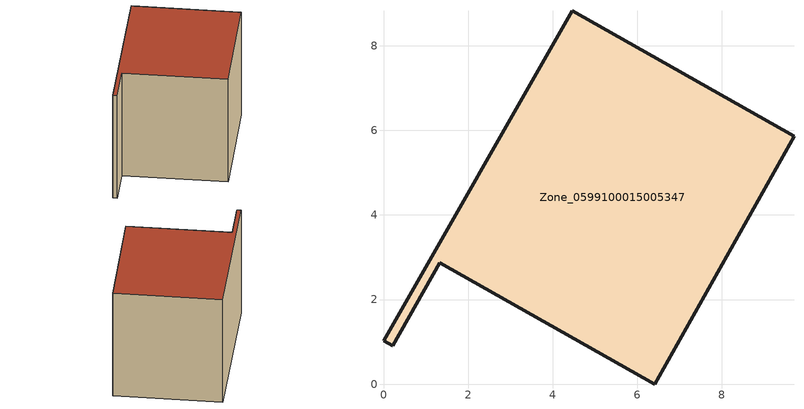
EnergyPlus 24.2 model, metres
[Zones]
Zone_0599100015005347
 floor ground (C_G): 4.46,8.82 9.7,5.86 6.41,0 1.33,2.87 0.22,0.91 0,1.03 z0.93
 wall outside (C_F): 9.7,5.86 4.46,8.82 0,1.03 0.22,0.91 1.33,2.87 6.41,0 9.7,5.86 z0.93:7.57
 roof outside (C_R): 4.46,8.82 0,1.03 0.22,0.91 1.33,2.87 6.41,0 9.7,5.86 z7.57
[BUILDING]
Pand.0599100015005347: North Axis=0; Terrain=City; Loads Convergence Tolerance Value=0.04; Temperature Convergence Tolerance Value=0.4; Solar Distribution=FullExterior; Maximum Number of Warmup Days=25; Minimum Number of Warmup Days=1
[Site:Location]
Rotterdam.The.Hague.AP_ZH_NLD Design_Conditions: Latitude=51.96; Longitude=4.45; Time Zone=1; Elevation=-4.5
[SITE:GROUNDTEMPERATURE:BUILDINGSURFACE]
18, 18, 18, 18, 18, 18, 18, 18, 18, 18, 18, 18
[MATERIAL] Thermal Absorptance=0.9; Solar Absorptance=0.7; Visible Absorptance=0.7
Name | Roughness | Thickness | Conductivity | Density | Specific Heat
G.TI.1946-1964 | MediumSmooth | 0.15 | 1 | 540 | 1210
F.TI.1946-1964 | Rough | 0.3 | 0.857143 | 1920 | 840
R.TI.1946-1964 | MediumRough | 0.2 | 0.277778 | 1500 | 1000
[CONSTRUCTION]
C_G: G.TI.1946-1964
C_F: F.TI.1946-1964
C_R: R.TI.1946-1964
[ZONE]
Zone_0599100015005347: Type=1; Multiplier=1; Ceiling Height=Autocalculate; Volume=Autocalculate; Floor Area=autocalculate; Part of Total Floor Area=Yes
[ZONEINFILTRATION:DESIGNFLOWRATE]
Infil_Zone_0599100015005347: Zone or ZoneList or Space or SpaceList=Zone_0599100015005347; Schedule=AlwaysOn; Design Flow Rate Calculation Method=Flow/Area; Flow Rate per Floor Area=0.003; Constant Term Coefficient=1; Temperature Term Coefficient=0; Velocity Term Coefficient=0; Velocity Squared Term Coefficient=0
[HVACTEMPLATE:ZONE:IDEALLOADSAIRSYSTEM]
Zone_0599100015005347: Maximum Heating Supply Air Temperature=50; Minimum Cooling Supply Air Temperature=13; Maximum Heating Supply Air Humidity Ratio=0.0156; Minimum Cooling Supply Air Humidity Ratio=0.0077; Heating Limit=NoLimit; Cooling Limit=NoLimit; Dehumidification Control Type=ConstantSensibleHeatRatio; Cooling Sensible Heat Ratio=0.7; Dehumidification Setpoint=60; Humidification Control Type=None; Humidification Setpoint=30; Outdoor Air Method=None; Outdoor Air Flow Rate per Person=0.00944; Outdoor Air Flow Rate per Zone Floor Area=0; Outdoor Air Flow Rate per Zone=0; Demand Controlled Ventilation Type=None; Outdoor Air Economizer Type=NoEconomizer; Heat Recovery Type=None; Sensible Heat Recovery Effectiveness=0.7; Latent Heat Recovery Effectiveness=0.65
[ZONECONTROL:THERMOSTAT]
ThermostatControl_Zone_0599100015005347: Zone or ZoneList=Zone_0599100015005347; Control Type Schedule=DualSetpointControlType; Control 1=Thermostat_Zone_0599100015005347; Temperature Difference Between Cutout And Setpoint=0
[THERMOSTATSETPOINT:DUALSETPOINT]
Thermostat_Zone_0599100015005347: Heating Setpoint Temperature Schedule=HeatingSetpoint_Zone_0599100015005347; Cooling Setpoint Temperature Schedule=CoolingSetpoint_Zone_0599100015005347
[SCHEDULE:COMPACT]
HeatingSetpoint_Zone_0599100015005347: Through: 12/31, For: AllDays, Until: 24:00, 21
CoolingSetpoint_Zone_0599100015005347: Through: 12/31, For: AllDays, Until: 24:00, 24
DualSetpointControlType: Through: 12/31, For: AllDays, Until: 24:00, 4
AlwaysOn: Through: 12/31, For: AllDays, Until: 24:00, 1
